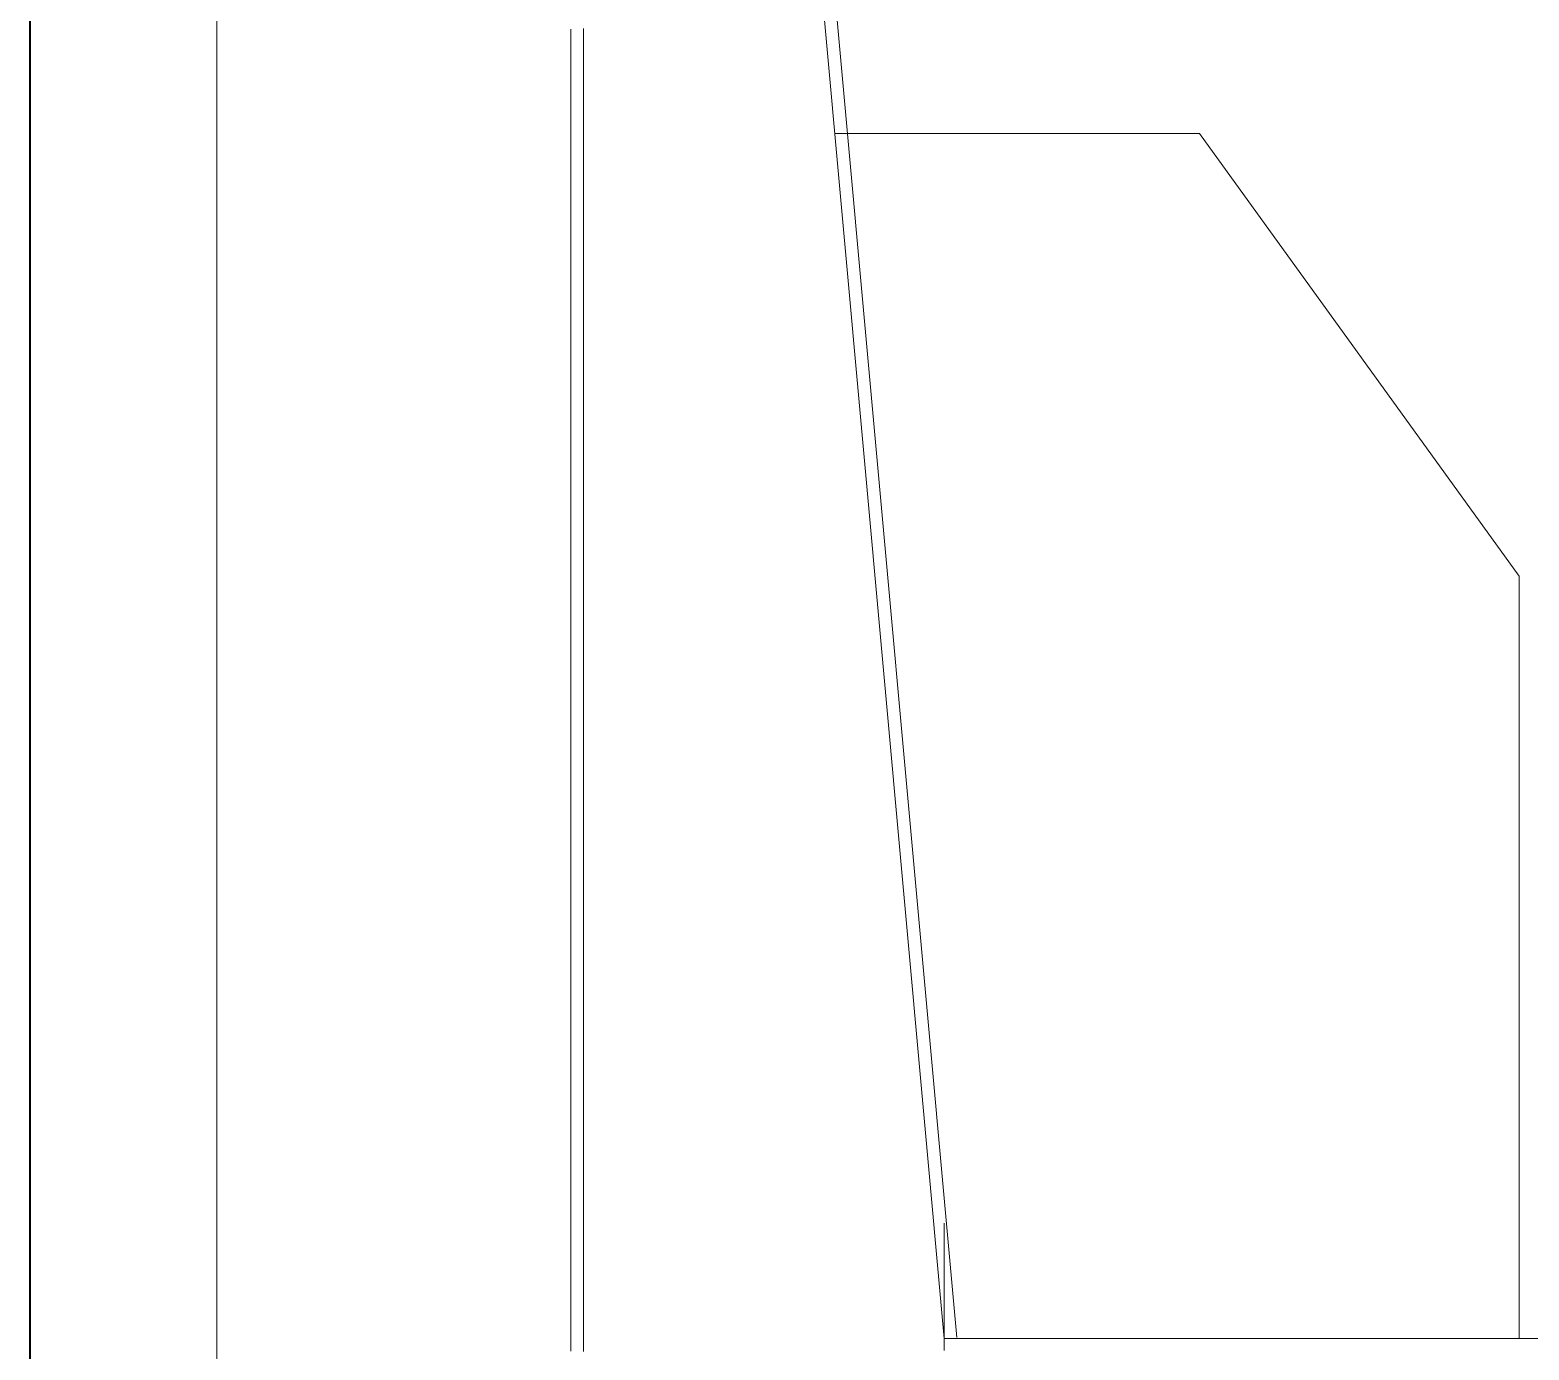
# Model space of a CAD drawing. Extents: x 65572 to 72871, y 30718 to 33858.
# Drawn here: x 66842.891 to 66846.904, y 32295.724 to 32299.257 of the extents above; entities that cross this region are included whole.
import ezdxf

# ---------------------------------------------------------------- set-up
doc = ezdxf.new("R2010")
doc.units = 0
doc.header["$LTSCALE"] = 0.5
doc.header["$MEASUREMENT"] = 0
for name, color, linetype, lineweight in [('Framing', 142, 'CONTINUOUS', 13), ('Layout', 154, 'CONTINUOUS', 5), ('Structure', 7, 'CONTINUOUS', 40)]:
    doc.layers.add(name, color=color, linetype=linetype, lineweight=lineweight)

msp = doc.modelspace()

# ---------------------------------------------------------------- linework, layer by layer
at = {"layer": 'Framing'}
msp.add_line((66843.390623, 32435.914212), (66843.390623, 32239.968035), dxfattribs=at)
at = {"layer": 'Layout', "linetype": 'ByBlock'}
for p, q in [((66844.338271, 32306.755023), (66845.338276, 32295.754969)), ((66845.372352, 32295.757581), (66844.372352, 32306.757581)), ((66845.045046, 32298.980504), (66846.021485, 32298.980504)), ((66846.021485, 32298.980504), (66846.877605, 32297.795107)), ((66846.877605, 32297.795107), (66846.877605, 32295.754969)), ((66845.338276, 32295.754969), (66870.365958, 32295.754969))]:
    msp.add_line(p, q, dxfattribs=at)
at = {"layer": 'Layout', "linetype": 'ByBlock', "flags": 128}
for points in [[(66844.338271, 32299.259799), (66844.338271, 32299.253975), (66844.338271, 32299.248151), (66844.338271, 32299.242327), (66844.338271, 32299.236503), (66844.338271, 32299.230679), (66844.338271, 32299.224855), (66844.338271, 32299.219031), (66844.338271, 32299.213207), (66844.338271, 32299.207383), (66844.338271, 32299.201559), (66844.338271, 32299.195735), (66844.338271, 32299.189911), (66844.338271, 32299.184087), (66844.338271, 32299.178262), (66844.338271, 32299.172438), (66844.338271, 32299.166614), (66844.338271, 32299.16079), (66844.338271, 32299.154966), (66844.338271, 32299.149142), (66844.338271, 32299.143318), (66844.338271, 32299.137494), (66844.338271, 32299.13167), (66844.338271, 32299.125846), (66844.338271, 32299.120022), (66844.338271, 32299.114198), (66844.338271, 32299.108374), (66844.338271, 32299.10255), (66844.338271, 32299.096726), (66844.338271, 32299.090902), (66844.338271, 32299.085078), (66844.338271, 32299.079254), (66844.338271, 32299.07343), (66844.338271, 32299.067606), (66844.338271, 32299.061782), (66844.338271, 32299.055958), (66844.338271, 32299.050134), (66844.338271, 32299.04431), (66844.338271, 32299.038486), (66844.338271, 32299.032662), (66844.338271, 32299.026838), (66844.338271, 32299.021014), (66844.338271, 32299.01519), (66844.338271, 32299.009366), (66844.338271, 32299.003542), (66844.338271, 32298.997717), (66844.338271, 32298.991893), (66844.338271, 32298.986069), (66844.338271, 32298.980245), (66844.338271, 32298.974421), (66844.338271, 32298.968597), (66844.338271, 32298.962773), (66844.338271, 32298.956949), (66844.338271, 32298.951125), (66844.338271, 32298.945301), (66844.338271, 32298.939477), (66844.338271, 32298.933653), (66844.338271, 32298.927829), (66844.338271, 32298.922005), (66844.338271, 32298.916181), (66844.338271, 32298.910357), (66844.338271, 32298.904533), (66844.338271, 32298.898709), (66844.338271, 32298.892885), (66844.338271, 32298.887061), (66844.338271, 32298.881237), (66844.338271, 32298.875413), (66844.338271, 32298.869589), (66844.338271, 32298.863765), (66844.338271, 32298.857941), (66844.338271, 32298.852117), (66844.338271, 32298.846293), (66844.338271, 32298.840469), (66844.338271, 32298.834645), (66844.338271, 32298.828821), (66844.338271, 32298.822997), (66844.338271, 32298.817172), (66844.338271, 32298.811348), (66844.338271, 32298.805524), (66844.338271, 32298.7997), (66844.338271, 32298.793876), (66844.338271, 32298.788052), (66844.338271, 32298.782228), (66844.338271, 32298.776404), (66844.338271, 32298.77058), (66844.338271, 32298.764756), (66844.338271, 32298.758932), (66844.338271, 32298.753108), (66844.338271, 32298.747284), (66844.338271, 32298.74146), (66844.338271, 32298.735636), (66844.338271, 32298.729812), (66844.338271, 32298.723988), (66844.338271, 32298.718164), (66844.338271, 32298.71234), (66844.338271, 32298.706516), (66844.338271, 32298.700692), (66844.338271, 32298.694868), (66844.338271, 32298.689044), (66844.338271, 32298.68322), (66844.338271, 32298.677396), (66844.338271, 32298.671572), (66844.338271, 32298.665748), (66844.338271, 32298.659924), (66844.338271, 32298.6541), (66844.338271, 32298.648276), (66844.338271, 32298.642452), (66844.338271, 32298.636627), (66844.338271, 32298.630803), (66844.338271, 32298.624979), (66844.338271, 32298.619155), (66844.338271, 32298.613331), (66844.338271, 32298.607507), (66844.338271, 32298.601683), (66844.338271, 32298.595859), (66844.338271, 32298.590035), (66844.338271, 32298.584211), (66844.338271, 32298.578387), (66844.338271, 32298.572563), (66844.338271, 32298.566739), (66844.338271, 32298.560915), (66844.338271, 32298.555091), (66844.338271, 32298.549267), (66844.338271, 32298.543443), (66844.338271, 32298.537619), (66844.338271, 32298.531795), (66844.338271, 32298.525971), (66844.338271, 32298.520147), (66844.338271, 32298.514323), (66844.338271, 32298.508499), (66844.338271, 32298.502675), (66844.338271, 32298.496851), (66844.338271, 32298.491027), (66844.338271, 32298.485203), (66844.338271, 32298.479379), (66844.338271, 32298.473555), (66844.338271, 32298.467731), (66844.338271, 32298.461907), (66844.338271, 32298.456082), (66844.338271, 32298.450258), (66844.338271, 32298.444434), (66844.338271, 32298.43861), (66844.338271, 32298.432786), (66844.338271, 32298.426962), (66844.338271, 32298.421138), (66844.338271, 32298.415314), (66844.338271, 32298.40949), (66844.338271, 32298.403666), (66844.338271, 32298.397842), (66844.338271, 32298.392018), (66844.338271, 32298.386194), (66844.338271, 32298.38037), (66844.338271, 32298.374546), (66844.338271, 32298.368722), (66844.338271, 32298.362898), (66844.338271, 32298.357074), (66844.338271, 32298.35125), (66844.338271, 32298.345426), (66844.338271, 32298.339602), (66844.338271, 32298.333778), (66844.338271, 32298.327954), (66844.338271, 32298.32213), (66844.338271, 32298.316306), (66844.338271, 32298.310482), (66844.338271, 32298.304658), (66844.338271, 32298.298834), (66844.338271, 32298.29301), (66844.338271, 32298.287186), (66844.338271, 32298.281361), (66844.338271, 32298.275537), (66844.338271, 32298.269713), (66844.338271, 32298.263889), (66844.338271, 32298.258065), (66844.338271, 32298.252241), (66844.338271, 32298.246417), (66844.338271, 32298.240593), (66844.338271, 32298.234769), (66844.338271, 32298.228945), (66844.338271, 32298.223121), (66844.338271, 32298.217297), (66844.338271, 32298.211473), (66844.338271, 32298.205649), (66844.338271, 32298.199825), (66844.338271, 32298.194001), (66844.338271, 32298.188177), (66844.338271, 32298.182353), (66844.338271, 32298.176529), (66844.338271, 32298.170705), (66844.338271, 32298.164881), (66844.338271, 32298.159057), (66844.338271, 32298.153233), (66844.338271, 32298.147409), (66844.338271, 32298.141585), (66844.338271, 32298.135761), (66844.338271, 32298.129937), (66844.338271, 32298.124113), (66844.338271, 32298.118289), (66844.338271, 32298.112465), (66844.338271, 32298.106641), (66844.338271, 32298.100816), (66844.338271, 32298.094992), (66844.338271, 32298.089168), (66844.338271, 32298.083344), (66844.338271, 32298.07752), (66844.338271, 32298.071696), (66844.338271, 32298.065872), (66844.338271, 32298.060048), (66844.338271, 32298.054224), (66844.338271, 32298.0484), (66844.338271, 32298.042576), (66844.338271, 32298.036752), (66844.338271, 32298.030928), (66844.338271, 32298.025104), (66844.338271, 32298.01928), (66844.338271, 32298.013456), (66844.338271, 32298.007632), (66844.338271, 32298.001808), (66844.338271, 32297.995984), (66844.338271, 32297.99016), (66844.338271, 32297.984336), (66844.338271, 32297.978512), (66844.338271, 32297.972688), (66844.338271, 32297.966864), (66844.338271, 32297.96104), (66844.338271, 32297.955216), (66844.338271, 32297.949392), (66844.338271, 32297.943568), (66844.338271, 32297.937744), (66844.338271, 32297.93192), (66844.338271, 32297.926096), (66844.338271, 32297.920271), (66844.338271, 32297.914447), (66844.338271, 32297.908623), (66844.338271, 32297.902799), (66844.338271, 32297.896975), (66844.338271, 32297.891151), (66844.338271, 32297.885327), (66844.338271, 32297.879503), (66844.338271, 32297.873679), (66844.338271, 32297.867855), (66844.338271, 32297.862031), (66844.338271, 32297.856207), (66844.338271, 32297.850383), (66844.338271, 32297.844559), (66844.338271, 32297.838735), (66844.338271, 32297.832911), (66844.338271, 32297.827087), (66844.338271, 32297.821263), (66844.338271, 32297.815439), (66844.338271, 32297.809615), (66844.338271, 32297.803791), (66844.338271, 32297.797967), (66844.338271, 32297.792143), (66844.338271, 32297.786319), (66844.338271, 32297.780495), (66844.338271, 32297.774671), (66844.338271, 32297.768847), (66844.338271, 32297.763023), (66844.338271, 32297.757199), (66844.338271, 32297.751375), (66844.338271, 32297.745551), (66844.338271, 32297.739726), (66844.338271, 32297.733902), (66844.338271, 32297.728078), (66844.338271, 32297.722254), (66844.338271, 32297.71643), (66844.338271, 32297.710606), (66844.338271, 32297.704782), (66844.338271, 32297.698958), (66844.338271, 32297.693134), (66844.338271, 32297.68731), (66844.338271, 32297.681486), (66844.338271, 32297.675662), (66844.338271, 32297.669838), (66844.338271, 32297.664014), (66844.338271, 32297.65819), (66844.338271, 32297.652366), (66844.338271, 32297.646542), (66844.338271, 32297.640718), (66844.338271, 32297.634894), (66844.338271, 32297.62907), (66844.338271, 32297.623246), (66844.338271, 32297.617422), (66844.338271, 32297.611598), (66844.338271, 32297.605774), (66844.338271, 32297.59995), (66844.338271, 32297.594126), (66844.338271, 32297.588302), (66844.338271, 32297.582478), (66844.338271, 32297.576654), (66844.338271, 32297.57083), (66844.338271, 32297.565006), (66844.338271, 32297.559181), (66844.338271, 32297.553357), (66844.338271, 32297.547533), (66844.338271, 32297.541709), (66844.338271, 32297.535885), (66844.338271, 32297.530061), (66844.338271, 32297.524237), (66844.338271, 32297.518413), (66844.338271, 32297.512589), (66844.338271, 32297.506765), (66844.338271, 32297.500941), (66844.338271, 32297.495117), (66844.338271, 32297.489293), (66844.338271, 32297.483469), (66844.338271, 32297.477645), (66844.338271, 32297.471821), (66844.338271, 32297.465997), (66844.338271, 32297.460173), (66844.338271, 32297.454349), (66844.338271, 32297.448525), (66844.338271, 32297.442701), (66844.338271, 32297.436877), (66844.338271, 32297.431053), (66844.338271, 32297.425229), (66844.338271, 32297.419097), (66844.338271, 32297.412966), (66844.338271, 32297.406834), (66844.338271, 32297.400703), (66844.338271, 32297.394571), (66844.338271, 32297.38844), (66844.338271, 32297.382308), (66844.338271, 32297.376177), (66844.338271, 32297.370045), (66844.338271, 32297.363914), (66844.338271, 32297.357782), (66844.338271, 32297.351651), (66844.338271, 32297.345519), (66844.338271, 32297.339388), (66844.338271, 32297.333256), (66844.338271, 32297.327125), (66844.338271, 32297.320993), (66844.338271, 32297.314862), (66844.338271, 32297.30873), (66844.338271, 32297.302599), (66844.338271, 32297.296467), (66844.338271, 32297.290336), (66844.338271, 32297.284204), (66844.338271, 32297.278073), (66844.338271, 32297.271941), (66844.338271, 32297.26581), (66844.338271, 32297.259678), (66844.338271, 32297.253547), (66844.338271, 32297.247415), (66844.338271, 32297.241284), (66844.338271, 32297.235153), (66844.338271, 32297.229021), (66844.338271, 32297.22289), (66844.338271, 32297.216758), (66844.338271, 32297.210627), (66844.338271, 32297.204495), (66844.338271, 32297.198364), (66844.338271, 32297.192232), (66844.338271, 32297.186101), (66844.338271, 32297.179969), (66844.338271, 32297.173838), (66844.338271, 32297.167706), (66844.338271, 32297.161575), (66844.338271, 32297.155443), (66844.338271, 32297.149312), (66844.338271, 32297.14318), (66844.338271, 32297.137049), (66844.338271, 32297.130917), (66844.338271, 32297.124786), (66844.338271, 32297.118654), (66844.338271, 32297.112523), (66844.338271, 32297.106391), (66844.338271, 32297.10026), (66844.338271, 32297.094128), (66844.338271, 32297.087997), (66844.338271, 32297.081865), (66844.338271, 32297.075734), (66844.338271, 32297.069602), (66844.338271, 32297.063471), (66844.338271, 32297.057339), (66844.338271, 32297.051208), (66844.338271, 32297.045076), (66844.338271, 32297.038945), (66844.338271, 32297.032813), (66844.338271, 32297.026682), (66844.338271, 32297.02055), (66844.338271, 32297.014419), (66844.338271, 32297.008287), (66844.338271, 32297.002156), (66844.338271, 32296.996024), (66844.338271, 32296.989893), (66844.338271, 32296.983761), (66844.338271, 32296.97763), (66844.338271, 32296.971498), (66844.338271, 32296.965367), (66844.338271, 32296.959235), (66844.338271, 32296.953104), (66844.338271, 32296.946972), (66844.338271, 32296.940841), (66844.338271, 32296.934709), (66844.338271, 32296.928578), (66844.338271, 32296.922446), (66844.338271, 32296.916315), (66844.338271, 32296.910183), (66844.338271, 32296.904052), (66844.338271, 32296.897921), (66844.338271, 32296.891789), (66844.338271, 32296.885658), (66844.338271, 32296.879526), (66844.338271, 32296.873395), (66844.338271, 32296.867263), (66844.338271, 32296.861132), (66844.338271, 32296.855), (66844.338271, 32296.848869), (66844.338271, 32296.842737), (66844.338271, 32296.836606), (66844.338271, 32296.830474), (66844.338271, 32296.824343), (66844.338271, 32296.818211), (66844.338271, 32296.81208), (66844.338271, 32296.805948), (66844.338271, 32296.799817), (66844.338271, 32296.793685), (66844.338271, 32296.787554), (66844.338271, 32296.781422), (66844.338271, 32296.775291), (66844.338271, 32296.769159), (66844.338271, 32296.763028), (66844.338271, 32296.756896), (66844.338271, 32296.750765), (66844.338271, 32296.744633), (66844.338271, 32296.738502), (66844.338271, 32296.73237), (66844.338271, 32296.726239), (66844.338271, 32296.720107), (66844.338271, 32296.713976), (66844.338271, 32296.707844), (66844.338271, 32296.701713), (66844.338271, 32296.695581), (66844.338271, 32296.68945), (66844.338271, 32296.683318), (66844.338271, 32296.677187), (66844.338271, 32296.671055), (66844.338271, 32296.664924), (66844.338271, 32296.658792), (66844.338271, 32296.652661), (66844.338271, 32296.646529), (66844.338271, 32296.640398), (66844.338271, 32296.634266), (66844.338271, 32296.628135), (66844.338271, 32296.622003), (66844.338271, 32296.615872), (66844.338271, 32296.60974), (66844.338271, 32296.603609), (66844.338271, 32296.597477), (66844.338271, 32296.591346), (66844.338271, 32296.585214), (66844.338271, 32296.579083), (66844.338271, 32296.572951), (66844.338271, 32296.56682), (66844.338271, 32296.560689), (66844.338271, 32296.554557), (66844.338271, 32296.548426), (66844.338271, 32296.542294), (66844.338271, 32296.536163), (66844.338271, 32296.530031), (66844.338271, 32296.5239), (66844.338271, 32296.517768), (66844.338271, 32296.511637), (66844.338271, 32296.505505), (66844.338271, 32296.499374), (66844.338271, 32296.493242), (66844.338271, 32296.487111), (66844.338271, 32296.480979), (66844.338271, 32296.474848), (66844.338271, 32296.468716), (66844.338271, 32296.462585), (66844.338271, 32296.456453), (66844.338271, 32296.450322), (66844.338271, 32296.44419), (66844.338271, 32296.438059), (66844.338271, 32296.431927), (66844.338271, 32296.425796), (66844.338271, 32296.419664), (66844.338271, 32296.413533), (66844.338271, 32296.407401), (66844.338271, 32296.40127), (66844.338271, 32296.395138), (66844.338271, 32296.389007), (66844.338271, 32296.382875), (66844.338271, 32296.376744), (66844.338271, 32296.370612), (66844.338271, 32296.364481), (66844.338271, 32296.358349), (66844.338271, 32296.352218), (66844.338271, 32296.346086), (66844.338271, 32296.339955), (66844.338271, 32296.333823), (66844.338271, 32296.327692), (66844.338271, 32296.32156), (66844.338271, 32296.315429), (66844.338271, 32296.309297), (66844.338271, 32296.303166), (66844.338271, 32296.297034), (66844.338271, 32296.290903), (66844.338271, 32296.284771), (66844.338271, 32296.27864), (66844.338271, 32296.272508), (66844.338271, 32296.266377), (66844.338271, 32296.260245), (66844.338271, 32296.254114), (66844.338271, 32296.247982), (66844.338271, 32296.241851), (66844.338271, 32296.235719), (66844.338271, 32296.229588), (66844.338271, 32296.223457), (66844.338271, 32296.217325), (66844.338271, 32296.211194), (66844.338271, 32296.205062), (66844.338271, 32296.198931), (66844.338271, 32296.192799), (66844.338271, 32296.186668), (66844.338271, 32296.180536), (66844.338271, 32296.174405), (66844.338271, 32296.168273), (66844.338271, 32296.162142), (66844.338271, 32296.15601), (66844.338271, 32296.149879), (66844.338271, 32296.143747), (66844.338271, 32296.137616), (66844.338271, 32296.131484), (66844.338271, 32296.125353), (66844.338271, 32296.119221), (66844.338271, 32296.11309), (66844.338271, 32296.106958), (66844.338271, 32296.100827), (66844.338271, 32296.094695), (66844.338271, 32296.088564), (66844.338271, 32296.082432), (66844.338271, 32296.076301), (66844.338271, 32296.070169), (66844.338271, 32296.064038), (66844.338271, 32296.057906), (66844.338271, 32296.051775), (66844.338271, 32296.045643), (66844.338271, 32296.039512), (66844.338271, 32296.03338), (66844.338271, 32296.027249), (66844.338271, 32296.021117), (66844.338271, 32296.014986), (66844.338271, 32296.008854), (66844.338271, 32296.002723), (66844.338271, 32295.996591), (66844.338271, 32295.99046), (66844.338271, 32295.984328), (66844.338271, 32295.978197), (66844.338271, 32295.972065), (66844.338271, 32295.965934), (66844.338271, 32295.959802), (66844.338271, 32295.953671), (66844.338271, 32295.947539), (66844.338271, 32295.941408), (66844.338271, 32295.935276), (66844.338271, 32295.929145), (66844.338271, 32295.923013), (66844.338271, 32295.916882), (66844.338271, 32295.91075), (66844.338271, 32295.904619), (66844.338271, 32295.898487), (66844.338271, 32295.892356), (66844.338271, 32295.886225), (66844.338271, 32295.880093), (66844.338271, 32295.873962), (66844.338271, 32295.86783), (66844.338271, 32295.861699), (66844.338271, 32295.855567), (66844.338271, 32295.849436), (66844.338271, 32295.843304), (66844.338271, 32295.837173), (66844.338271, 32295.831041), (66844.338271, 32295.82491), (66844.338271, 32295.818778), (66844.338271, 32295.812647), (66844.338271, 32295.806515), (66844.338271, 32295.800384), (66844.338271, 32295.794252), (66844.338271, 32295.788121), (66844.338271, 32295.781989), (66844.338271, 32295.775858), (66844.338271, 32295.769726), (66844.338271, 32295.763595), (66844.338271, 32295.757463), (66844.338271, 32295.751332), (66844.338271, 32295.7452), (66844.338271, 32295.739069), (66844.338271, 32295.732937), (66844.338271, 32295.726806), (66844.338271, 32295.720674)], [(66845.338276, 32295.754969), (66845.338276, 32295.754278), (66845.338276, 32295.753587), (66845.338276, 32295.752896), (66845.338276, 32295.752205), (66845.338276, 32295.751515), (66845.338276, 32295.750824), (66845.338276, 32295.750133), (66845.338276, 32295.749442), (66845.338276, 32295.748751), (66845.338276, 32295.74806), (66845.338276, 32295.747369), (66845.338276, 32295.746678), (66845.338276, 32295.745987), (66845.338276, 32295.745296), (66845.338276, 32295.744605), (66845.338276, 32295.743914), (66845.338276, 32295.743223), (66845.338276, 32295.742532), (66845.338276, 32295.741841), (66845.338276, 32295.74115), (66845.338276, 32295.740459), (66845.338276, 32295.739768), (66845.338276, 32295.739077), (66845.338276, 32295.738386), (66845.338276, 32295.737695), (66845.338276, 32295.737004), (66845.338276, 32295.736313), (66845.338276, 32295.735622), (66845.338276, 32295.734931), (66845.338276, 32295.73424), (66845.338276, 32295.733549), (66845.338276, 32295.732858), (66845.338276, 32295.732167), (66845.338276, 32295.731476), (66845.338276, 32295.730786), (66845.338276, 32295.730095), (66845.338276, 32295.728441), (66845.338276, 32295.726403), (66845.338276, 32295.724365), (66845.338276, 32295.722326)]]:
    msp.add_lwpolyline(points, dxfattribs=at)
at = {"layer": 'Layout', "linetype": 'ByBlock'}
for points in [[(66844.372352, 32299.26121), (66844.372352, 32299.255501), (66844.372352, 32299.249793), (66844.372352, 32299.244084), (66844.372352, 32299.238376), (66844.372352, 32299.232667), (66844.372352, 32299.226958), (66844.372352, 32299.22125), (66844.372352, 32299.215541), (66844.372352, 32299.209832), (66844.372352, 32299.204124), (66844.372352, 32299.198415), (66844.372352, 32299.192707), (66844.372352, 32299.186998), (66844.372352, 32299.181289), (66844.372352, 32299.175581), (66844.372352, 32299.169872), (66844.372352, 32299.164164), (66844.372352, 32299.158455), (66844.372352, 32299.152746), (66844.372352, 32299.147038), (66844.372352, 32299.141329), (66844.372352, 32299.13562), (66844.372352, 32299.129912), (66844.372352, 32299.124203), (66844.372352, 32299.118495), (66844.372352, 32299.112786), (66844.372352, 32299.107077), (66844.372352, 32299.101369), (66844.372352, 32299.09566), (66844.372352, 32299.089951), (66844.372352, 32299.084243), (66844.372352, 32299.078534), (66844.372352, 32299.072826), (66844.372352, 32299.067117), (66844.372352, 32299.061408), (66844.372352, 32299.0557), (66844.372352, 32299.049991), (66844.372352, 32299.044282), (66844.372352, 32299.038574), (66844.372352, 32299.032865), (66844.372352, 32299.027157), (66844.372352, 32299.021448), (66844.372352, 32299.015739), (66844.372352, 32299.010031), (66844.372352, 32299.004322), (66844.372352, 32298.998614), (66844.372352, 32298.992905), (66844.372352, 32298.987196), (66844.372352, 32298.981488), (66844.372352, 32298.975779), (66844.372352, 32298.97007), (66844.372352, 32298.964362), (66844.372352, 32298.958653), (66844.372352, 32298.952945), (66844.372352, 32298.947236), (66844.372352, 32298.941527), (66844.372352, 32298.935819), (66844.372352, 32298.93011), (66844.372352, 32298.924401), (66844.372352, 32298.918693), (66844.372352, 32298.912984), (66844.372352, 32298.907276), (66844.372352, 32298.901567), (66844.372352, 32298.895858), (66844.372352, 32298.89015), (66844.372352, 32298.884441), (66844.372352, 32298.878732), (66844.372352, 32298.873024), (66844.372352, 32298.867315), (66844.372352, 32298.861607), (66844.372352, 32298.855898), (66844.372352, 32298.850189), (66844.372352, 32298.844481), (66844.372352, 32298.838772), (66844.372352, 32298.833063), (66844.372352, 32298.827355), (66844.372352, 32298.821646), (66844.372352, 32298.815938), (66844.372352, 32298.810229), (66844.372352, 32298.80452), (66844.372352, 32298.798812), (66844.372352, 32298.793103), (66844.372352, 32298.787395), (66844.372352, 32298.781686), (66844.372352, 32298.775977), (66844.372352, 32298.770269), (66844.372352, 32298.76456), (66844.372352, 32298.758851), (66844.372352, 32298.753143), (66844.372352, 32298.747434), (66844.372352, 32298.741726), (66844.372352, 32298.736017), (66844.372352, 32298.730308), (66844.372352, 32298.7246), (66844.372352, 32298.718809), (66844.372352, 32298.712872), (66844.372352, 32298.706934), (66844.372352, 32298.700997), (66844.372352, 32298.695059), (66844.372352, 32298.689122), (66844.372352, 32298.683184), (66844.372352, 32298.677247), (66844.372352, 32298.67131), (66844.372352, 32298.665372), (66844.372352, 32298.659435), (66844.372352, 32298.653497), (66844.372352, 32298.64756), (66844.372352, 32298.641622), (66844.372352, 32298.635685), (66844.372352, 32298.629747), (66844.372352, 32298.62381), (66844.372352, 32298.617872), (66844.372352, 32298.611935), (66844.372352, 32298.605997), (66844.372352, 32298.60006), (66844.372352, 32298.594122), (66844.372352, 32298.588185), (66844.372352, 32298.582247), (66844.372352, 32298.57631), (66844.372352, 32298.570372), (66844.372352, 32298.564435), (66844.372352, 32298.558497), (66844.372352, 32298.55256), (66844.372352, 32298.546623), (66844.372352, 32298.540685), (66844.372352, 32298.534748), (66844.372352, 32298.52881), (66844.372352, 32298.522873), (66844.372352, 32298.516935), (66844.372352, 32298.510998), (66844.372352, 32298.50506), (66844.372352, 32298.499123), (66844.372352, 32298.493185), (66844.372352, 32298.487248), (66844.372352, 32298.48131), (66844.372352, 32298.475373), (66844.372352, 32298.469435), (66844.372352, 32298.463498), (66844.372352, 32298.45756), (66844.372352, 32298.451623), (66844.372352, 32298.445685), (66844.372352, 32298.439748), (66844.372352, 32298.43381), (66844.372352, 32298.427873), (66844.372352, 32298.421936), (66844.372352, 32298.415998), (66844.372352, 32298.410061), (66844.372352, 32298.404123), (66844.372352, 32298.398186), (66844.372352, 32298.392248), (66844.372352, 32298.386311), (66844.372352, 32298.380373), (66844.372352, 32298.374436), (66844.372352, 32298.368498), (66844.372352, 32298.362561), (66844.372352, 32298.356623), (66844.372352, 32298.350686), (66844.372352, 32298.344748), (66844.372352, 32298.338811), (66844.372352, 32298.332873), (66844.372352, 32298.326936), (66844.372352, 32298.320998), (66844.372352, 32298.315061), (66844.372352, 32298.309123), (66844.372352, 32298.303186), (66844.372352, 32298.297249), (66844.372352, 32298.291311), (66844.372352, 32298.285374), (66844.372352, 32298.279436), (66844.372352, 32298.273499), (66844.372352, 32298.267561), (66844.372352, 32298.261624), (66844.372352, 32298.255686), (66844.372352, 32298.249749), (66844.372352, 32298.243811), (66844.372352, 32298.237874), (66844.372352, 32298.231936), (66844.372352, 32298.225999), (66844.372352, 32298.220061), (66844.372352, 32298.214124), (66844.372352, 32298.208186), (66844.372352, 32298.202249), (66844.372352, 32298.196311), (66844.372352, 32298.190374), (66844.372352, 32298.184436), (66844.372352, 32298.178499), (66844.372352, 32298.172562), (66844.372352, 32298.166624), (66844.372352, 32298.160687), (66844.372352, 32298.154749), (66844.372352, 32298.148812), (66844.372352, 32298.142874), (66844.372352, 32298.136937), (66844.372352, 32298.130999), (66844.372352, 32298.125062), (66844.372352, 32298.119124), (66844.372352, 32298.113187), (66844.372352, 32298.107249), (66844.372352, 32298.101312), (66844.372352, 32298.095374), (66844.372352, 32298.089437), (66844.372352, 32298.083499), (66844.372352, 32298.077562), (66844.372352, 32298.071624), (66844.372352, 32298.065687), (66844.372352, 32298.059749), (66844.372352, 32298.053812), (66844.372352, 32298.047875), (66844.372352, 32298.041937), (66844.372352, 32298.036), (66844.372352, 32298.030062), (66844.372352, 32298.024125), (66844.372352, 32298.018187), (66844.372352, 32298.01225), (66844.372352, 32298.006312), (66844.372352, 32298.000375), (66844.372352, 32297.994437), (66844.372352, 32297.9885), (66844.372352, 32297.982562), (66844.372352, 32297.976625), (66844.372352, 32297.970687), (66844.372352, 32297.96475), (66844.372352, 32297.958812), (66844.372352, 32297.952875), (66844.372352, 32297.946937), (66844.372352, 32297.941), (66844.372352, 32297.935062), (66844.372352, 32297.929125), (66844.372352, 32297.923187), (66844.372352, 32297.91725), (66844.372352, 32297.911313), (66844.372352, 32297.905375), (66844.372352, 32297.899438), (66844.372352, 32297.8935), (66844.372352, 32297.887563), (66844.372352, 32297.881625), (66844.372352, 32297.875688), (66844.372352, 32297.86975), (66844.372352, 32297.863813), (66844.372352, 32297.857875), (66844.372352, 32297.851938), (66844.372352, 32297.846), (66844.372352, 32297.840063), (66844.372352, 32297.834125), (66844.372352, 32297.828188), (66844.372352, 32297.82225), (66844.372352, 32297.816313), (66844.372352, 32297.810375), (66844.372352, 32297.804438), (66844.372352, 32297.7985), (66844.372352, 32297.792563), (66844.372352, 32297.786626), (66844.372352, 32297.780688), (66844.372352, 32297.774751), (66844.372352, 32297.768813), (66844.372352, 32297.762876), (66844.372352, 32297.756938), (66844.372352, 32297.751001), (66844.372352, 32297.745063), (66844.372352, 32297.739126), (66844.372352, 32297.733188), (66844.372352, 32297.727251), (66844.372352, 32297.721313), (66844.372352, 32297.715376), (66844.372352, 32297.709438), (66844.372352, 32297.703501), (66844.372352, 32297.697563), (66844.372352, 32297.691626), (66844.372352, 32297.685688), (66844.372352, 32297.679751), (66844.372352, 32297.673813), (66844.372352, 32297.667876), (66844.372352, 32297.661939), (66844.372352, 32297.656001), (66844.372352, 32297.650064), (66844.372352, 32297.644126), (66844.372352, 32297.638189), (66844.372352, 32297.632251), (66844.372352, 32297.626314), (66844.372352, 32297.620376), (66844.372352, 32297.614439), (66844.372352, 32297.608501), (66844.372352, 32297.602564), (66844.372352, 32297.596626), (66844.372352, 32297.590689), (66844.372352, 32297.584751), (66844.372352, 32297.578814), (66844.372352, 32297.572876), (66844.372352, 32297.566939), (66844.372352, 32297.561001), (66844.372352, 32297.555064), (66844.372352, 32297.549126), (66844.372352, 32297.543189), (66844.372352, 32297.537252), (66844.372352, 32297.531314), (66844.372352, 32297.525377), (66844.372352, 32297.519439), (66844.372352, 32297.513502), (66844.372352, 32297.507564), (66844.372352, 32297.501627), (66844.372352, 32297.495689), (66844.372352, 32297.489752), (66844.372352, 32297.483814), (66844.372352, 32297.477877), (66844.372352, 32297.471939), (66844.372352, 32297.466002), (66844.372352, 32297.460064), (66844.372352, 32297.454127), (66844.372352, 32297.448189), (66844.372352, 32297.442252), (66844.372352, 32297.436314), (66844.372352, 32297.430377), (66844.372352, 32297.424351), (66844.372352, 32297.41826), (66844.372352, 32297.412168), (66844.372352, 32297.406076), (66844.372352, 32297.399985), (66844.372352, 32297.393893), (66844.372352, 32297.387801), (66844.372352, 32297.38171), (66844.372352, 32297.375618), (66844.372352, 32297.369526), (66844.372352, 32297.363435), (66844.372352, 32297.357343), (66844.372352, 32297.351251), (66844.372352, 32297.34516), (66844.372352, 32297.339068), (66844.372352, 32297.332976), (66844.372352, 32297.326885), (66844.372352, 32297.320793), (66844.372352, 32297.314701), (66844.372352, 32297.30861), (66844.372352, 32297.302518), (66844.372352, 32297.296426), (66844.372352, 32297.290335), (66844.372352, 32297.284243), (66844.372352, 32297.278151), (66844.372352, 32297.27206), (66844.372352, 32297.265968), (66844.372352, 32297.259876), (66844.372352, 32297.253785), (66844.372352, 32297.247693), (66844.372352, 32297.241601), (66844.372352, 32297.23551), (66844.372352, 32297.229418), (66844.372352, 32297.223326), (66844.372352, 32297.217235), (66844.372352, 32297.211143), (66844.372352, 32297.205051), (66844.372352, 32297.19896), (66844.372352, 32297.192868), (66844.372352, 32297.186776), (66844.372352, 32297.180685), (66844.372352, 32297.174593), (66844.372352, 32297.168501), (66844.372352, 32297.16241), (66844.372352, 32297.156318), (66844.372352, 32297.150226), (66844.372352, 32297.144135), (66844.372352, 32297.138043), (66844.372352, 32297.131951), (66844.372352, 32297.12586), (66844.372352, 32297.119768), (66844.372352, 32297.113676), (66844.372352, 32297.107585), (66844.372352, 32297.101493), (66844.372352, 32297.095401), (66844.372352, 32297.08931), (66844.372352, 32297.083218), (66844.372352, 32297.077127), (66844.372352, 32297.071035), (66844.372352, 32297.064943), (66844.372352, 32297.058852), (66844.372352, 32297.05276), (66844.372352, 32297.046668), (66844.372352, 32297.040577), (66844.372352, 32297.034485), (66844.372352, 32297.028393), (66844.372352, 32297.022302), (66844.372352, 32297.01621), (66844.372352, 32297.010118), (66844.372352, 32297.004027), (66844.372352, 32296.997935), (66844.372352, 32296.991843), (66844.372352, 32296.985752), (66844.372352, 32296.97966), (66844.372352, 32296.973568), (66844.372352, 32296.967477), (66844.372352, 32296.961385), (66844.372352, 32296.955293), (66844.372352, 32296.949202), (66844.372352, 32296.94311), (66844.372352, 32296.937018), (66844.372352, 32296.930927), (66844.372352, 32296.924835), (66844.372352, 32296.918743), (66844.372352, 32296.912652), (66844.372352, 32296.90656), (66844.372352, 32296.900468), (66844.372352, 32296.894377), (66844.372352, 32296.888285), (66844.372352, 32296.882193), (66844.372352, 32296.876102), (66844.372352, 32296.87001), (66844.372352, 32296.863918), (66844.372352, 32296.857827), (66844.372352, 32296.851735), (66844.372352, 32296.845643), (66844.372352, 32296.839552), (66844.372352, 32296.83346), (66844.372352, 32296.827368), (66844.372352, 32296.821277), (66844.372352, 32296.815185), (66844.372352, 32296.809093), (66844.372352, 32296.803002), (66844.372352, 32296.79691), (66844.372352, 32296.790818), (66844.372352, 32296.784727), (66844.372352, 32296.778635), (66844.372352, 32296.772543), (66844.372352, 32296.766452), (66844.372352, 32296.76036), (66844.372352, 32296.754268), (66844.372352, 32296.748177), (66844.372352, 32296.742085), (66844.372352, 32296.735993), (66844.372352, 32296.729902), (66844.372352, 32296.72381), (66844.372352, 32296.717718), (66844.372352, 32296.711627), (66844.372352, 32296.705535), (66844.372352, 32296.699443), (66844.372352, 32296.693352), (66844.372352, 32296.68726), (66844.372352, 32296.681168), (66844.372352, 32296.675077), (66844.372352, 32296.668985), (66844.372352, 32296.662893), (66844.372352, 32296.656802), (66844.372352, 32296.65071), (66844.372352, 32296.644618), (66844.372352, 32296.638527), (66844.372352, 32296.632435), (66844.372352, 32296.626343), (66844.372352, 32296.620252), (66844.372352, 32296.61416), (66844.372352, 32296.608068), (66844.372352, 32296.601977), (66844.372352, 32296.595885), (66844.372352, 32296.589793), (66844.372352, 32296.583702), (66844.372352, 32296.57761), (66844.372352, 32296.571518), (66844.372352, 32296.565427), (66844.372352, 32296.559335), (66844.372352, 32296.553243), (66844.372352, 32296.547152), (66844.372352, 32296.54106), (66844.372352, 32296.534968), (66844.372352, 32296.528877), (66844.372352, 32296.522785), (66844.372352, 32296.516693), (66844.372352, 32296.510602), (66844.372352, 32296.50451), (66844.372352, 32296.498418), (66844.372352, 32296.492327), (66844.372352, 32296.486235), (66844.372352, 32296.480143), (66844.372352, 32296.474052), (66844.372352, 32296.46796), (66844.372352, 32296.461868), (66844.372352, 32296.455777), (66844.372352, 32296.449685), (66844.372352, 32296.443593), (66844.372352, 32296.437502), (66844.372352, 32296.43141), (66844.372352, 32296.425318), (66844.372352, 32296.419227), (66844.372352, 32296.413135), (66844.372352, 32296.407043), (66844.372352, 32296.400952), (66844.372352, 32296.39486), (66844.372352, 32296.388768), (66844.372352, 32296.382677), (66844.372352, 32296.376585), (66844.372352, 32296.370493), (66844.372352, 32296.364402), (66844.372352, 32296.35831), (66844.372352, 32296.352218), (66844.372352, 32296.346127), (66844.372352, 32296.340035), (66844.372352, 32296.333943), (66844.372352, 32296.327852), (66844.372352, 32296.32176), (66844.372352, 32296.315668), (66844.372352, 32296.309577), (66844.372352, 32296.303485), (66844.372352, 32296.297393), (66844.372352, 32296.291302), (66844.372352, 32296.28521), (66844.372352, 32296.279118), (66844.372352, 32296.273027), (66844.372352, 32296.266935), (66844.372352, 32296.260843), (66844.372352, 32296.254752), (66844.372352, 32296.24866), (66844.372352, 32296.242568), (66844.372352, 32296.236477), (66844.372352, 32296.230385), (66844.372352, 32296.224293), (66844.372352, 32296.218202), (66844.372352, 32296.21211), (66844.372352, 32296.206018), (66844.372352, 32296.199927), (66844.372352, 32296.193835), (66844.372352, 32296.187743), (66844.372352, 32296.181652), (66844.372352, 32296.17556), (66844.372352, 32296.169468), (66844.372352, 32296.163377), (66844.372352, 32296.157285), (66844.372352, 32296.151194), (66844.372352, 32296.145102), (66844.372352, 32296.13901), (66844.372352, 32296.132919), (66844.372352, 32296.126827), (66844.372352, 32296.120735), (66844.372352, 32296.114644), (66844.372352, 32296.108552), (66844.372352, 32296.10246), (66844.372352, 32296.096308), (66844.372352, 32296.090138), (66844.372352, 32296.083969), (66844.372352, 32296.0778), (66844.372352, 32296.071631), (66844.372352, 32296.065461), (66844.372352, 32296.059292), (66844.372352, 32296.053123), (66844.372352, 32296.046954), (66844.372352, 32296.040784), (66844.372352, 32296.034615), (66844.372352, 32296.028446), (66844.372352, 32296.022277), (66844.372352, 32296.016107), (66844.372352, 32296.009938), (66844.372352, 32296.003769), (66844.372352, 32295.9976), (66844.372352, 32295.99143), (66844.372352, 32295.985261), (66844.372352, 32295.979092), (66844.372352, 32295.972923), (66844.372352, 32295.966753), (66844.372352, 32295.960584), (66844.372352, 32295.954415), (66844.372352, 32295.948246), (66844.372352, 32295.942076), (66844.372352, 32295.935907), (66844.372352, 32295.929738), (66844.372352, 32295.923569), (66844.372352, 32295.917399), (66844.372352, 32295.91123), (66844.372352, 32295.905061), (66844.372352, 32295.898892), (66844.372352, 32295.892722), (66844.372352, 32295.886553), (66844.372352, 32295.880384), (66844.372352, 32295.874215), (66844.372352, 32295.868045), (66844.372352, 32295.861876), (66844.372352, 32295.855707), (66844.372352, 32295.849538), (66844.372352, 32295.843368), (66844.372352, 32295.837199), (66844.372352, 32295.83103), (66844.372352, 32295.824861), (66844.372352, 32295.818691), (66844.372352, 32295.812522), (66844.372352, 32295.806353), (66844.372352, 32295.800184), (66844.372352, 32295.794014), (66844.372352, 32295.787845), (66844.372352, 32295.781676), (66844.372352, 32295.775507), (66844.372352, 32295.769338), (66844.372352, 32295.763168), (66844.372352, 32295.756999), (66844.372352, 32295.75083), (66844.372352, 32295.744661), (66844.372352, 32295.738491), (66844.372352, 32295.732322), (66844.372352, 32295.726153), (66844.372352, 32295.719984)], [(66845.338276, 32295.722528), (66845.338276, 32295.726891), (66845.338276, 32295.731255), (66845.338276, 32295.735619), (66845.338276, 32295.739983), (66845.338276, 32295.744347), (66845.338276, 32295.74871), (66845.338276, 32295.753074), (66845.338276, 32295.757438), (66845.338276, 32295.761802), (66845.338276, 32295.766165), (66845.338276, 32295.770529), (66845.338276, 32295.774893), (66845.338276, 32295.779257), (66845.338276, 32295.78362), (66845.338276, 32295.787984), (66845.338276, 32295.792348), (66845.338276, 32295.796712), (66845.338276, 32295.801076), (66845.338276, 32295.805439), (66845.338276, 32295.809803), (66845.338276, 32295.814167), (66845.338276, 32295.818531), (66845.338276, 32295.822894), (66845.338276, 32295.827258), (66845.338276, 32295.831622), (66845.338276, 32295.835986), (66845.338276, 32295.840349), (66845.338276, 32295.844713), (66845.338276, 32295.848151), (66845.338276, 32295.851434), (66845.338276, 32295.854718), (66845.338276, 32295.858001), (66845.338276, 32295.861284), (66845.338276, 32295.864568), (66845.338276, 32295.867851), (66845.338276, 32295.871134), (66845.338276, 32295.874418), (66845.338276, 32295.877701), (66845.338276, 32295.880984), (66845.338276, 32295.884268), (66845.338276, 32295.887551), (66845.338276, 32295.890834), (66845.338276, 32295.894118), (66845.338276, 32295.897401), (66845.338276, 32295.900684), (66845.338276, 32295.903968), (66845.338276, 32295.907251), (66845.338276, 32295.910534), (66845.338276, 32295.913818), (66845.338276, 32295.917101), (66845.338276, 32295.920384), (66845.338276, 32295.923668), (66845.338276, 32295.926951), (66845.338276, 32295.930234), (66845.338276, 32295.933517), (66845.338276, 32295.936801), (66845.338276, 32295.940084), (66845.338276, 32295.943367), (66845.338276, 32295.946651), (66845.338276, 32295.949934), (66845.338276, 32295.953217), (66845.338276, 32295.956501), (66845.338276, 32295.959784), (66845.338276, 32295.963067), (66845.338276, 32295.965639), (66845.338276, 32295.967678), (66845.338276, 32295.969716), (66845.338276, 32295.971754), (66845.338276, 32295.973792), (66845.338276, 32295.975831), (66845.338276, 32295.977869), (66845.338276, 32295.979907), (66845.338276, 32295.981945), (66845.338276, 32295.983984), (66845.338276, 32295.986022), (66845.338276, 32295.98806), (66845.338276, 32295.990098), (66845.338276, 32295.992137), (66845.338276, 32295.994175), (66845.338276, 32295.996213), (66845.338276, 32295.998251), (66845.338276, 32296.00029), (66845.338276, 32296.002328), (66845.338276, 32296.004366), (66845.338276, 32296.006404), (66845.338276, 32296.008443), (66845.338276, 32296.010481), (66845.338276, 32296.012519), (66845.338276, 32296.014557), (66845.338276, 32296.016596), (66845.338276, 32296.018634), (66845.338276, 32296.020672), (66845.338276, 32296.02271), (66845.338276, 32296.024749), (66845.338276, 32296.026787), (66845.338276, 32296.028825), (66845.338276, 32296.030863), (66845.338276, 32296.032902), (66845.338276, 32296.03494), (66845.338276, 32296.036978), (66845.338276, 32296.038631), (66845.338276, 32296.039322), (66845.338276, 32296.040013), (66845.338276, 32296.040704), (66845.338276, 32296.041395), (66845.338276, 32296.042086), (66845.338276, 32296.042777), (66845.338276, 32296.043468), (66845.338276, 32296.044159), (66845.338276, 32296.04485), (66845.338276, 32296.045541), (66845.338276, 32296.046232), (66845.338276, 32296.046923), (66845.338276, 32296.047614), (66845.338276, 32296.048305), (66845.338276, 32296.048996), (66845.338276, 32296.049687), (66845.338276, 32296.050378), (66845.338276, 32296.051069), (66845.338276, 32296.05176), (66845.338276, 32296.052451), (66845.338276, 32296.053142), (66845.338276, 32296.053833), (66845.338276, 32296.054524), (66845.338276, 32296.055215), (66845.338276, 32296.055906), (66845.338276, 32296.056597), (66845.338276, 32296.057288), (66845.338276, 32296.057978), (66845.338276, 32296.058669), (66845.338276, 32296.05936), (66845.338276, 32296.060051), (66845.338276, 32296.060742), (66845.338276, 32296.061433), (66845.338276, 32296.062124), (66845.338276, 32296.062815), (66845.338276, 32296.063506)]]:
    msp.add_lwpolyline(points, dxfattribs=at)
at = {"layer": 'Structure'}
msp.add_line((66842.890623, 32459.039741), (66842.890623, 32213.10795), dxfattribs=at)

doc.saveas('drawing.dxf')
